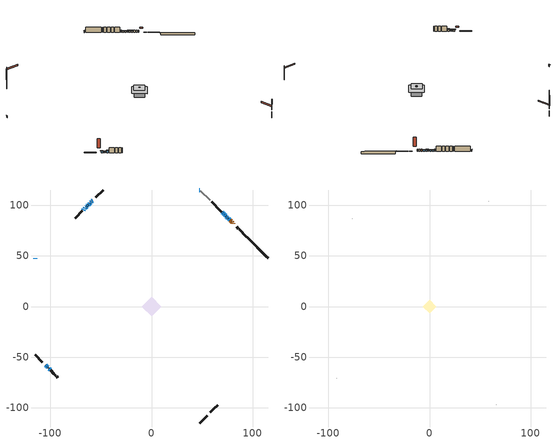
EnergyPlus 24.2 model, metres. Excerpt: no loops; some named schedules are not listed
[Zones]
conditioned space
 floor outside (Floor3 construction): -0.61,0 0,0.61 0.61,0 0,-0.61 z0.31
 floor outside (Floor4 construction): -0.71,0 0,0.71 0.71,0 0,-0.71 z0.31
 floor othersidecoefficients (Floor1 construction): -1.49,0 0,1.49 1.49,0 0,-1.49 z0.31
 floor othersidecoefficients (Floor2 construction): -1.03,0 0,1.03 1.03,0 0,-1.03 z0.31
 floor adiabatic (AdiabaticFloorConstruction): -9.4,0 0,9.4 9.4,0 0,-9.4 z2.75
 floor foundation (Slab1 construction): -6.38,0 0,6.38 6.38,0 0,-6.38 z-2.08
 wall outside (RimJoist1 construction): 47.75,-115.29 55.04,-107.99 / -115.29,-47.75 -107.99,-55.04 / -47.75,115.29 -55.04,107.99 / 93.94,69.1 86.65,76.39 z0.31:0.61
 wall outside (AdiabaticWallConstruction 1): 81.05,81.99 80.68,82.36 / 78.71,84.33 77.93,85.11 z0.31:2.34
 wall outside (AdiabaticWallConstruction): -104.88,-58.16 -103.89,-59.15 z0.31:1.45; -58.16,104.88 -59.04,104 / 71.79,91.25 70.93,92.11 z0.31:1.35; 77.27,85.77 76.28,86.75 z0.31:1.71; 75.63,87.41 75.18,87.86 / 74.52,88.52 74.07,88.97 z0.31:1.86; -103.23,-59.81 -102.84,-60.2 / -102.18,-60.86 -102.03,-61.01 z0.31:1.23; -101.38,-61.66 -100.39,-62.65 / -59.7,103.34 -60.62,102.42 / -66.85,96.19 -67.76,95.28 z0.31:2.01; -61.27,101.77 -62.23,100.81 / -62.88,100.16 -63.53,99.51 z0.31:0.74; -64.19,98.85 -64.67,98.37 z0.31:1.61; -65.33,97.71 -66.19,96.85 z0.31:1.3; 73.42,89.62 72.45,90.59 z0.31:1.33; 70.27,92.77 69.91,93.13 z0.31:1.94; -115.29,47.75 -115.29,47.17 / 47.75,115.29 47.17,115.29 z0.31:1.91
 wall outside (Wall1 construction): 58.16,-104.88 61.17,-101.87 / -99.73,-63.3 -96.73,-66.31 / -68.42,94.62 -71.42,91.62 / 69.25,93.78 66.25,96.79 z0.31:5.19
 wall outside (Wall2 construction): 61.82,-101.21 63.23,-99.81 / -96.07,-66.97 -94.67,-68.37 / -72.08,90.96 -73.49,89.55 / 65.59,97.44 64.19,98.85 z0.31:5.19
 wall outside (Wall4 construction): 63.89,-99.15 65.37,-97.67 / -94.01,-69.03 -92.53,-70.51 / -74.14,88.9 -75.63,87.41 / 60.86,102.18 59.38,103.66 z0.31:5.19
 wall foundation (FoundationWall1 construction): 94.6,68.44,-2.08 94.6,68.44,0.31 113.22,49.82,0.31 113.22,49.82,-0.02 115.29,47.75,-0.02 115.29,47.75,-2.08
 wall othersidecoefficients (RimJoist2 construction): 85.99,77.05 84.16,78.87 z0.31:0.61
 wall othersidecoefficients (AdiabaticWallConstruction 1): 80.02,83.02 79.37,83.67 z0.31:2.34
 wall othersidecoefficients (Wall3 construction): 63.53,99.51 61.52,101.52 z0.31:5.19
 wall adiabatic (Wall7 construction): 58.04,104.99 48.41,114.63 z0.31:5.19
 window (WindowConstruction): -104.88,-58.16 -103.89,-59.15 z0.31:1.45
 window (WindowConstruction 8): -58.16,104.88 -59.04,104 z0.31:1.35
 window (WindowConstruction 9): 77.27,85.77 76.28,86.75 z0.31:1.71
 window (WindowConstruction 10): 75.63,87.41 75.18,87.86 z0.31:1.86
 window (WindowConstruction 11): 74.52,88.52 74.07,88.96 z0.31:1.86
 window (WindowConstruction 15): -103.23,-59.81 -102.84,-60.2 z0.31:1.22
 window (WindowConstruction 16): -102.18,-60.86 -102.04,-61 z0.31:1.22
 window (WindowConstruction 12): -101.38,-61.66 -100.39,-62.65 z0.31:2.01
 window (WindowConstruction 13): -59.7,103.34 -60.62,102.42 z0.31:2.01
 window (WindowConstruction 17): -61.27,101.77 -62.23,100.81 z0.31:0.74
 window (WindowConstruction 18): -62.88,100.16 -63.53,99.51 z0.31:0.74
 window (WindowConstruction 1): -64.19,98.85 -64.67,98.37 z0.31:1.61
 window (WindowConstruction 2): -65.33,97.71 -66.19,96.85 z0.31:1.3
 window (WindowConstruction 3): 73.42,89.62 72.45,90.59 z0.31:1.32
 window (WindowConstruction 4): 71.79,91.25 70.93,92.11 z0.31:1.35
 window (WindowConstruction 14): 70.27,92.77 69.91,93.13 z0.31:1.93
 window (WindowConstruction 5): -115.29,47.75 -115.29,47.17 z0.31:1.91
 window (WindowConstruction 6): -66.85,96.19 -67.76,95.28 z0.31:2.01
 window (WindowConstruction 7): 47.75,115.29 47.17,115.29 z0.31:1.91
 door (Door): 81.05,81.99 80.68,82.36 z0.31:2.34
 door inside (Door 1): 80.02,83.02 79.37,83.67 z0.31:2.34
 door (Door 2): 78.71,84.33 77.93,85.11 z0.31:2.34
 ceiling adiabatic (AdiabaticFloorConstruction): 0,-9.4 9.4,0 0,9.4 -9.4,0 z2.75
attic - vented
 floor to conditioned space (Floor5 construction Reversed): -6.79,0 0,6.79 6.79,0 0,-6.79 z5.19
 floor to conditioned space (Floor6 construction Reversed): -0.61,0 0,0.61 0.61,0 0,-0.61 z5.19
 floor to conditioned space (Floor7 construction Reversed): -1.06,0 0,1.06 1.06,0 0,-1.06 z5.19
 floor to conditioned space (Floor8 construction Reversed): -0.71,0 0,0.71 0.71,0 0,-0.71 z5.19
 wall outside (Wall5 construction): 66.03,-97.01 66.05,-96.99 / -91.87,-71.17 -91.85,-71.19 / -76.28,86.76 -76.31,86.73 / 58.72,104.32 58.7,104.34 z0.31:5.19
 roof outside (Roof1 construction): 57.51,-105.53,5.19 50.84,-98.87,9.11 49.04,-100.67,9.11 55.7,-107.34,5.19; -105.53,-57.51,5.19 -98.87,-50.84,9.11 -100.67,-49.04,9.11 -107.34,-55.7,5.19; -57.51,105.53,5.19 -50.84,98.87,9.11 -49.04,100.67,9.11 -55.7,107.34,5.19; 81.7,81.34,5.19 75.04,74.67,9.11 76.84,72.87,9.11 83.51,79.53,5.19
shading: -103.46,-59.58 -105.31,-57.73 -105.63,-58.06 -103.78,-59.91 z2.06; -61.2,101.84 -56.01,107.03 -56.33,107.36 -61.53,102.16 z4.4; 76.07,86.97 77.48,85.56 77.81,85.88 76.4,87.29 z2; 74.97,88.07 75.84,87.2 76.6,87.96 75.72,88.83 z2.16; 73.86,89.18 74.73,88.31 75.49,89.06 74.62,89.93 z2.16; -102.51,-60.53 -103.56,-59.48 -104.2,-60.13 -103.16,-61.17 z1.68; -101.71,-61.33 -102.51,-60.53 -103.15,-61.18 -102.35,-61.97 z1.68; -99.96,-63.08 -101.81,-61.23 -102.13,-61.56 -100.29,-63.4 z2.62; -62.77,100.27 -57.54,105.5 -57.87,105.82 -63.1,100.59 z5.06; -66.11,96.93 -57.39,105.65 -57.72,105.97 -66.43,97.26 z6.23; -67.41,95.63 -59,104.04 -59.33,104.36 -67.74,95.95 z6.23; -64.88,98.16 -63.97,99.06 -64.3,99.39 -65.21,98.48 z1.9; -66.4,96.64 -65.12,97.92 -65.44,98.25 -66.73,96.96 z1.6; 72.24,90.8 73.63,89.41 73.95,89.74 72.56,91.13 z1.62; 70.72,92.32 72,91.04 72.33,91.36 71.04,92.65 z1.65; 69.59,93.45 70.6,92.44 70.92,92.77 69.91,93.78 z2.39; -115.29,46.87 -115.29,48.05 -115.75,48.05 -115.75,46.87 z2.21; -69.92,93.12 -64.69,98.35 -65.01,98.68 -70.25,93.44 z5.06; 46.87,115.29 48.05,115.29 48.05,115.75 46.87,115.75 z2.21
[Building]
Building 1: Terrain=Suburbs
[Site:Location]
Edmonton Intl AP_AB: Latitude {deg}=53.31; Longitude {deg}=-113.58; Time Zone {hr}=-7; Elevation {m}=723; Keep Site Location Information=Yes
[Site:GroundTemperature:Shallow]
-1.56185, -3.61833, -3.78302, -2.80711, 1.11059, 5.01004, 8.39065, 10.5322, 10.7141, 8.97234, 5.67794, 1.89811
[Site:WaterMainsTemperature]
Calculation Method=Schedule; Temperature Schedule=mains temperature schedule
[Material] Roughness=Rough; Thermal Absorptance=0.9
Name | Thickness {m} | Conductivity {W/m-K} | Density {kg/m3} | Specific Heat {J/kg-K} | Solar Absorptance | Visible Absorptance
asphalt or fiberglass shingles | 0.00635 | 0.162714 | 1121.4 | 1465.45 | 0.4 | 0.4
ceiling loosefill ins | 0.169333 | 0.0480833 | 16.02 | 1046.75 | 0.7 | 0.7
ceiling stud and cavity | 0.1397 | 0.134015 | 65.682 | 1177.47 | 0.7 | 0.7
ceiling stud and cavity 1 | 0.1397 | 0.0778579 | 65.682 | 1177.47 | 0.7 | 0.7
ceiling stud and cavity 2 | 0.1397 | 0.0761394 | 65.682 | 1177.47 | 0.7 | 0.7
ceiling stud and cavity 3 | 0.1397 | 0.0774022 | 65.682 | 1177.47 | 0.7 | 0.7
concrete 4.0 in. | 0.1016 | 1.803125 | 2242.8 | 837.4 | 0.7 | 0.7
concrete 8.0 in. | 0.2032 | 1.803125 | 2242.8 | 837.4 | 0.7 | 0.7
door material | 0.04445 | 0.053851 | 512.64 | 1214.23 | 0.7 | 0.7
door material 1 | 0.04445 | 0.060037 | 512.64 | 1214.23 | 0.7 | 0.7
exterior vertical ins | 0.0460229 | 0.029427 | 32.04 | 1214.23 | 0.7 | 0.7
floor covering | 0.0127 | 0.0433444 | 54.468 | 1339.84 | 0.6 | 0.6
floor rigid ins; rim joist rigid ins | 0.051816 | 0.029427 | 32.04 | 1214.23 | 0.7 | 0.7
floor rigid ins 1; wall rigid ins | 0.512978 | 0.029427 | 32.04 | 1214.23 | 0.7 | 0.7
floor stud and cavity | 0.1397 | 0.0870027 | 92.3553 | 1139.71 | 0.7 | 0.7
floor stud and cavity 1 | 0.1397 | 0.111445 | 92.3553 | 1139.71 | 0.7 | 0.7
floor stud and cavity 2 | 0.1397 | 0.097803 | 92.3553 | 1139.71 | 0.7 | 0.7
floor stud and cavity 3 | 0.1397 | 0.100402 | 92.3553 | 1139.71 | 0.7 | 0.7
floor stud and cavity 4 | 0.1397 | 1.75129 | 37.0049 | 1207.88 | 0.7 | 0.7
furniture material conditioned space 1 | 0.1524 | 0.115458 | 640.8 | 1214.23 | 0.6 | 0.6
gypsum board | 0.0127 | 0.160291 | 801 | 837.4 | 0.6 | 0.6
gypsum board 1 | 0.0127 | 0.160291 | 801 | 837.4 | 0.7 | 0.7
osb sheathing 0.5 in. | 0.0127 | 0.115458 | 512.64 | 1214.23 | 0.7 | 0.7
osb sheathing 0.5 in. 1 | 0.0127 | 0.115458 | 512.64 | 1214.23 | 0.4 | 0.4
osb sheathing 0.75 in. | 0.01905 | 0.115458 | 512.64 | 1214.23 | 0.7 | 0.7
osb sheathing 2.0 in. | 0.0508 | 0.115458 | 512.64 | 1214.23 | 0.7 | 0.7
rim joist stud and cavity | 0.0508 | 0.0315101 | 125.044 | 1163.47 | 0.6 | 0.6
rim joist stud and cavity 1 | 0.0508 | 0.242183 | 125.044 | 1163.47 | 0.6 | 0.6
wall stud and cavity | 0.1397 | 0.0923614 | 139.0536 | 1170.24 | 0.7 | 0.7
wall stud and cavity 1 | 0.1397 | 0.0961679 | 139.0536 | 1170.24 | 0.7 | 0.7
wall stud and cavity 2 | 0.1397 | 0.0939422 | 139.0536 | 1170.24 | 0.7 | 0.7
wall stud and cavity 3 | 0.1397 | 0.08757 | 139.0536 | 1170.24 | 0.7 | 0.7
wall stud and cavity 4 | 0.0889 | 6.1454 | 50.32683 | 1063.81 | 0.6 | 0.6
wall stud and cavity 5 | 0.1397 | 0.0833785 | 139.0536 | 1170.24 | 0.7 | 0.7
wall stud and cavity 6 | 0.0889 | 0.380278 | 52.3479 | 1209.89 | 0.7 | 0.7
wall stud and cavity 7 | 0.0889 | 0.391764 | 83.0341 | 1211.67 | 0.7 | 0.7
wood siding | 0.0254 | 0.102417 | 544.68 | 1172.36 | 0.4 | 0.4
wood siding 1 | 0.00254 | 0.102417 | 544.68 | 1172.36 | 0.4 | 0.4
wood siding 2; wood siding 3; wood siding 4 | 0.0254 | 0.102417 | 544.68 | 1172.36 | 0.7 | 0.7
[WindowMaterial:SimpleGlazingSystem]
Name | U-Factor {W/m2-K} | Solar Heat Gain Coefficient
WindowMaterial | 2.78052 | 0.67
WindowMaterial 1 | 2.77711 | 0.55
WindowMaterial 10 | 2.78619 | 0.68
WindowMaterial 11 | 2.762347 | 0.61
WindowMaterial 12 | 2.75553 | 0.6
WindowMaterial 13 | 2.691372 | 0.43
WindowMaterial 14 | 2.759508 | 0.44
WindowMaterial 15 | 2.75042 | 0.41
WindowMaterial 2 | 2.78279 | 0.58
WindowMaterial 3 | 2.78449 | 0.59
WindowMaterial 4 | 2.78392 | 0.59
WindowMaterial 5 | 2.76689 | 0.63
WindowMaterial 6 | 2.78563 | 0.68
WindowMaterial 7 | 2.77541 | 0.54
WindowMaterial 8 | 2.78903 | 0.62
WindowMaterial 9 | 2.76916 | 0.63
[Construction]
AdiabaticFloorConstruction: floor stud and cavity 4, floor rigid ins 1, osb sheathing 0.75 in., floor covering
AdiabaticWallConstruction: wood siding 3, wall rigid ins, wall stud and cavity 6, gypsum board
AdiabaticWallConstruction 1: wood siding 4, wall rigid ins, wall stud and cavity 6, gypsum board
Door; Door 2: door material
Door 1: door material 1
Floor1 construction: floor stud and cavity, floor rigid ins, osb sheathing 0.75 in., floor covering
Floor2 construction: floor stud and cavity 1, floor rigid ins, osb sheathing 0.75 in., floor covering
Floor3 construction: floor stud and cavity 2, floor rigid ins, osb sheathing 0.75 in., floor covering
Floor4 construction: floor stud and cavity 3, floor rigid ins, osb sheathing 0.75 in., floor covering
Floor5 construction Reversed: gypsum board, ceiling stud and cavity, ceiling loosefill ins
Floor6 construction Reversed: gypsum board, ceiling stud and cavity 1, ceiling loosefill ins
Floor7 construction Reversed: gypsum board, ceiling stud and cavity 2, ceiling loosefill ins
Floor8 construction Reversed: gypsum board, ceiling stud and cavity 3, ceiling loosefill ins
FoundationWall1 construction: concrete 8.0 in., gypsum board 1
furniture construction conditioned space 1: furniture material conditioned space 1
PartitionWallConstruction: gypsum board, wall stud and cavity 7, gypsum board
RimJoist1 construction: wood siding 2, osb sheathing 2.0 in., rim joist stud and cavity
RimJoist2 construction: rim joist rigid ins, osb sheathing 2.0 in., rim joist stud and cavity 1
Roof1 construction: asphalt or fiberglass shingles
Slab1 construction: concrete 4.0 in.
Wall1 construction: wood siding, osb sheathing 0.5 in., wall stud and cavity, gypsum board
Wall2 construction: wood siding, osb sheathing 0.5 in., wall stud and cavity 1, gypsum board
Wall3 construction: osb sheathing 0.5 in. 1, wall stud and cavity 2, gypsum board
Wall4 construction: wood siding, osb sheathing 0.5 in., wall stud and cavity 3, gypsum board
Wall5 construction: wood siding 1, wall stud and cavity 4
Wall7 construction: osb sheathing 0.5 in. 1, wall stud and cavity 5, gypsum board
WindowConstruction: WindowMaterial
WindowConstruction 1; WindowConstruction 11: WindowMaterial 1
WindowConstruction 10: WindowMaterial 9
WindowConstruction 12: WindowMaterial 10
WindowConstruction 13; WindowConstruction 6: WindowMaterial 6
WindowConstruction 14: WindowMaterial 11
WindowConstruction 15: WindowMaterial 12
WindowConstruction 16: WindowMaterial 13
WindowConstruction 17: WindowMaterial 14
WindowConstruction 18: WindowMaterial 15
WindowConstruction 2: WindowMaterial 2
WindowConstruction 3: WindowMaterial 3
WindowConstruction 4; WindowConstruction 8: WindowMaterial 4
WindowConstruction 5: WindowMaterial 5
WindowConstruction 7: WindowMaterial 7
WindowConstruction 9: WindowMaterial 8
[Zone] Multiplier=1; Part of Total Floor Area=Yes
Name | Volume {m3}
attic - vented | 60.5214
conditioned space | 689.4
[Space]
Name | Zone | Volume {m3}
attic - vented 1 | attic - vented | 60.5214
conditioned space 1 | conditioned space | 689.4
[ZoneInfiltration:EffectiveLeakageArea]
infil attic - vented 1: Zone or Space=attic - vented 1; Schedule=Always On Discrete; Effective Air Leakage Area {cm2}=3347.48; Stack Coefficient=0.000612216; Wind Coefficient=1.67175e-05
[ZoneMixing]
whole house fan mix: Zone or Space=attic - vented; Schedule=Always On Continuous; Design Flow Rate Calculation Method=Flow/Zone; Design Flow Rate {m3/s}=0; Source Zone or Space=conditioned space
[SurfaceProperty:OtherSideCoefficients]
other non-freezing space: Combined Convective/Radiative Film Coefficient {W/m2-K}=8.35; Constant Temperature Coefficient=1; External Dry-Bulb Temperature Coefficient=0; Ground Temperature Coefficient=0; Wind Speed Coefficient=0; Zone Air Temperature Coefficient=0; Constant Temperature Schedule=other non-freezing space; Previous Other Side Temperature Coefficient=0
[SurfaceProperty:ExposedFoundationPerimeter]
Slab1: Exposed Perimeter Calculation Method=TotalExposedPerimeter; Total Exposed Perimeter {m}=29.261
[InternalMass] Zone or ZoneList=conditioned space; Space or SpaceList=conditioned space 1
Name | Construction | Surface Area {m2}
furniture mass conditioned space 1 | furniture construction conditioned space 1 | 106.696
partition wall mass | PartitionWallConstruction | 266.741
[Lights]
interior lighting: Zone or ZoneList or Space or SpaceList=conditioned space 1; Schedule=interior lighting schedule; Design Level Calculation Method=LightingLevel; Lighting Level {W}=343.2; Return Air Fraction=0; Fraction Radiant=0.6; Fraction Visible=0.2; Fraction Replaceable=1
[People]
occupants: Zone or ZoneList or Space or SpaceList=conditioned space 1; Number of People Schedule=occupants schedule; Number of People Calculation Method=People; Number of People=3; Fraction Radiant=0.314171; Sensible Heat Fraction=0.56303; Activity Level Schedule=occupants activity schedule; Carbon Dioxide Generation Rate {m3/s-W}=0; Enable ASHRAE 55 Comfort Warnings=No; Mean Radiant Temperature Calculation Type=EnclosureAveraged
[ElectricEquipment] Zone or ZoneList or Space or SpaceList=conditioned space 1; Design Level Calculation Method=EquipmentLevel
Name | Schedule | Design Level {W} | Fraction Latent | Fraction Radiant | Fraction Lost
clothes dryer | clothes dryer schedule | 140.772 | 0.015 | 0.081 | 0.85
clothes washer | clothes washer schedule | 32.1985 | 0.03 | 0.162 | 0.7
cooking range | cooking range schedule | 208.969 | 0.08 | 0.432 | 0.2
dishwasher | dishwasher schedule | 66.8632 | 0.3 | 0.18 | 0.4
fridge | fridge schedule | 72.9452 | 0 | 0.6 | 0
mech vent bath fan 0 | mech vent bath fan 0 schedule | 25.1 | 0 | 0 | 1
mech vent bath fan 1 | mech vent bath fan 1 schedule | 25.1 | 0 | 0 | 1
mech vent house fan | mech vent house fan schedule | 16.2 | 0 | 0 | 1
mech vent house fan cfis | mech vent house fan cfis schedule | 0 | 0 | 0 | 0
mech vent range fan 0 | mech vent range fan 0 schedule | 57 | 0 | 0 | 1
misc plug loads | misc plug loads schedule | 494.7 | 0.045 | 0.513 | 0.1
whole house fan | Always On Discrete | 0 | 0 | 0 | 1
[OtherEquipment] Zone or ZoneList or Space or SpaceList=conditioned space 1; Design Level Calculation Method=EquipmentLevel
Name | Fuel Type | Schedule | Design Level {W} | Fraction Latent | Fraction Radiant | Fraction Lost
clothes dryer 1 | Electricity | clothes dryer schedule | 0 | 0.015 | 0.081 | 0.85
cooking range 1 | Electricity | cooking range schedule | 0 | 0.08 | 0.432 | 0.2
general water use latent | None | general water use schedule | 59.3978 | 1 | 0 | 0
general water use sensible | None | general water use schedule | -58.539 | 0 | 0.6 | 0
mech vent house fan latent load | None | Always On Discrete | 0 | 1 | 0 | 0
mech vent house fan sensible load | None | Always On Discrete | 0 | 0 | 0 | 0
water heater energy adjustment1 | NaturalGas | Always On Discrete | 0.01 | 0 | 0 | 1
[ZoneInfiltration:DesignFlowRate] Zone or ZoneList or Space or SpaceList=conditioned space 1; Schedule=Always On Discrete; Design Flow Rate Calculation Method=Flow/Zone; Design Flow Rate {m3/s}=0
infil flow; natural vent flow; whole house fan flow
[Foundation:Kiva]
Foundation Kiva 1: Initial Indoor Air Temperature {C}=18; Wall Height Above Grade {m}=0.310012; Wall Depth Below Slab {m}=0.2032; Custom Block Material Name 1=exterior vertical ins; Custom Block Depth 1 {m}=2.39; Custom Block X Position 1 {m}=0.2159; Custom Block Z Position 1 {m}=0
[Foundation:Kiva:Settings]
Soil Conductivity {W/m-K}=0.849921; Soil Density {kg/m3}=1842.3; Soil Specific Heat {J/kg-K}=418.7; Ground Solar Absorptivity=0.9; Ground Thermal Absorptivity=0.9; Ground Surface Roughness {m}=0.03; Far-Field Width {m}=40; Deep-Ground Boundary Condition=ZeroFlux; Deep-Ground Depth {m}=40; Minimum Cell Dimension {m}=0.2; Maximum Cell Growth Coefficient=3; Simulation Timestep=Timestep
[Exterior:Lights]
exterior lighting: Schedule=exterior lighting schedule; Design Level {W}=75.6
[Schedule:Constant]
Name | Hourly Value
Always On Continuous; mech vent house fan schedule; mech vent house fan cfis schedule; Always On Discrete | 1
other non-freezing space; fridge schedule | 0
occupants activity schedule | 117.228
[Schedule:Week:Daily]
interior lighting schedule Week Rule - Jan1-Jan27: interior lighting schedule day, interior lighting schedule day, interior lighting schedule day, interior lighting schedule day, interior lighting schedule day, interior lighting schedule day, interior lighting schedule day, interior lighting schedule default day, interior lighting schedule default day, interior lighting schedule default day, interior lighting schedule default day, interior lighting schedule default day
interior lighting schedule Week Rule - Jan28-Feb3: interior lighting schedule day, interior lighting schedule day, interior lighting schedule day, interior lighting schedule day, interior lighting schedule day 1, interior lighting schedule day 1, interior lighting schedule day 1, interior lighting schedule default day, interior lighting schedule default day, interior lighting schedule default day, interior lighting schedule default day, interior lighting schedule default day
interior lighting schedule Week Rule - Feb4-Feb24: interior lighting schedule day 1, interior lighting schedule day 1, interior lighting schedule day 1, interior lighting schedule day 1, interior lighting schedule day 1, interior lighting schedule day 1, interior lighting schedule day 1, interior lighting schedule default day, interior lighting schedule default day, interior lighting schedule default day, interior lighting schedule default day, interior lighting schedule default day
interior lighting schedule Week Rule - Feb25-Mar3: interior lighting schedule day 1, interior lighting schedule day 1, interior lighting schedule day 1, interior lighting schedule day 1, interior lighting schedule day 2, interior lighting schedule day 2, interior lighting schedule day 2, interior lighting schedule default day, interior lighting schedule default day, interior lighting schedule default day, interior lighting schedule default day, interior lighting schedule default day
interior lighting schedule Week Rule - Mar4-Mar31: interior lighting schedule day 2, interior lighting schedule day 2, interior lighting schedule day 2, interior lighting schedule day 2, interior lighting schedule day 2, interior lighting schedule day 2, interior lighting schedule day 2, interior lighting schedule default day, interior lighting schedule default day, interior lighting schedule default day, interior lighting schedule default day, interior lighting schedule default day
interior lighting schedule Week Rule - Apr1-Apr28: interior lighting schedule day 3, interior lighting schedule day 3, interior lighting schedule day 3, interior lighting schedule day 3, interior lighting schedule day 3, interior lighting schedule day 3, interior lighting schedule day 3, interior lighting schedule default day, interior lighting schedule default day, interior lighting schedule default day, interior lighting schedule default day, interior lighting schedule default day
interior lighting schedule Week Rule - Apr29-May5: interior lighting schedule day 3, interior lighting schedule day 3, interior lighting schedule day 4, interior lighting schedule day 4, interior lighting schedule day 4, interior lighting schedule day 4, interior lighting schedule day 4, interior lighting schedule default day, interior lighting schedule default day, interior lighting schedule default day, interior lighting schedule default day, interior lighting schedule default day
interior lighting schedule Week Rule - May6-May26: interior lighting schedule day 4, interior lighting schedule day 4, interior lighting schedule day 4, interior lighting schedule day 4, interior lighting schedule day 4, interior lighting schedule day 4, interior lighting schedule day 4, interior lighting schedule default day, interior lighting schedule default day, interior lighting schedule default day, interior lighting schedule default day, interior lighting schedule default day
interior lighting schedule Week Rule - May27-Jun2: interior lighting schedule day 4, interior lighting schedule day 4, interior lighting schedule day 4, interior lighting schedule day 4, interior lighting schedule day 4, interior lighting schedule day 5, interior lighting schedule day 5, interior lighting schedule default day, interior lighting schedule default day, interior lighting schedule default day, interior lighting schedule default day, interior lighting schedule default day
interior lighting schedule Week Rule - Jun3-Jun30: interior lighting schedule day 5, interior lighting schedule day 5, interior lighting schedule day 5, interior lighting schedule day 5, interior lighting schedule day 5, interior lighting schedule day 5, interior lighting schedule day 5, interior lighting schedule default day, interior lighting schedule default day, interior lighting schedule default day, interior lighting schedule default day, interior lighting schedule default day
interior lighting schedule Week Rule - Jul1-Jul28: interior lighting schedule day 6, interior lighting schedule day 6, interior lighting schedule day 6, interior lighting schedule day 6, interior lighting schedule day 6, interior lighting schedule day 6, interior lighting schedule day 6, interior lighting schedule default day, interior lighting schedule default day, interior lighting schedule default day, interior lighting schedule default day, interior lighting schedule default day
interior lighting schedule Week Rule - Jul29-Aug4: interior lighting schedule day 6, interior lighting schedule day 6, interior lighting schedule day 6, interior lighting schedule day 7, interior lighting schedule day 7, interior lighting schedule day 7, interior lighting schedule day 7, interior lighting schedule default day, interior lighting schedule default day, interior lighting schedule default day, interior lighting schedule default day, interior lighting schedule default day
interior lighting schedule Week Rule - Aug5-Aug25: interior lighting schedule day 7, interior lighting schedule day 7, interior lighting schedule day 7, interior lighting schedule day 7, interior lighting schedule day 7, interior lighting schedule day 7, interior lighting schedule day 7, interior lighting schedule default day, interior lighting schedule default day, interior lighting schedule default day, interior lighting schedule default day, interior lighting schedule default day
interior lighting schedule Week Rule - Aug26-Sep1: interior lighting schedule day 7, interior lighting schedule day 7, interior lighting schedule day 7, interior lighting schedule day 7, interior lighting schedule day 7, interior lighting schedule day 7, interior lighting schedule day 8, interior lighting schedule default day, interior lighting schedule default day, interior lighting schedule default day, interior lighting schedule default day, interior lighting schedule default day
interior lighting schedule Week Rule - Sep2-Sep29: interior lighting schedule day 8, interior lighting schedule day 8, interior lighting schedule day 8, interior lighting schedule day 8, interior lighting schedule day 8, interior lighting schedule day 8, interior lighting schedule day 8, interior lighting schedule default day, interior lighting schedule default day, interior lighting schedule default day, interior lighting schedule default day, interior lighting schedule default day
interior lighting schedule Week Rule - Sep30-Oct6: interior lighting schedule day 8, interior lighting schedule day 9, interior lighting schedule day 9, interior lighting schedule day 9, interior lighting schedule day 9, interior lighting schedule day 9, interior lighting schedule day 9, interior lighting schedule default day, interior lighting schedule default day, interior lighting schedule default day, interior lighting schedule default day, interior lighting schedule default day
interior lighting schedule Week Rule - Oct7-Oct27: interior lighting schedule day 9, interior lighting schedule day 9, interior lighting schedule day 9, interior lighting schedule day 9, interior lighting schedule day 9, interior lighting schedule day 9, interior lighting schedule day 9, interior lighting schedule default day, interior lighting schedule default day, interior lighting schedule default day, interior lighting schedule default day, interior lighting schedule default day
interior lighting schedule Week Rule - Oct28-Nov3: interior lighting schedule day 9, interior lighting schedule day 9, interior lighting schedule day 9, interior lighting schedule day 9, interior lighting schedule day 10, interior lighting schedule day 10, interior lighting schedule day 10, interior lighting schedule default day, interior lighting schedule default day, interior lighting schedule default day, interior lighting schedule default day, interior lighting schedule default day
interior lighting schedule Week Rule - Nov4-Nov24: interior lighting schedule day 10, interior lighting schedule day 10, interior lighting schedule day 10, interior lighting schedule day 10, interior lighting schedule day 10, interior lighting schedule day 10, interior lighting schedule day 10, interior lighting schedule default day, interior lighting schedule default day, interior lighting schedule default day, interior lighting schedule default day, interior lighting schedule default day
interior lighting schedule Week Rule - Nov25-Dec1: interior lighting schedule day 10, interior lighting schedule day 10, interior lighting schedule day 10, interior lighting schedule day 10, interior lighting schedule day 10, interior lighting schedule day 10, interior lighting schedule day 11, interior lighting schedule default day, interior lighting schedule default day, interior lighting schedule default day, interior lighting schedule default day, interior lighting schedule default day
interior lighting schedule Week Rule - Dec2-Dec31: interior lighting schedule day 11, interior lighting schedule day 11, interior lighting schedule day 11, interior lighting schedule day 11, interior lighting schedule day 11, interior lighting schedule day 11, interior lighting schedule day 11, interior lighting schedule default day, interior lighting schedule default day, interior lighting schedule default day, interior lighting schedule default day, interior lighting schedule default day
occupants schedule Week Rule - Jan1-Dec31: occupants schedule day, occupants schedule day, occupants schedule day, occupants schedule day, occupants schedule day, occupants schedule day, occupants schedule day, occupants schedule default day, occupants schedule default day, occupants schedule default day, occupants schedule default day, occupants schedule default day
clothes dryer schedule Week Rule - Jan1-Dec31: clothes dryer schedule day, clothes dryer schedule day, clothes dryer schedule day, clothes dryer schedule day, clothes dryer schedule day, clothes dryer schedule day, clothes dryer schedule day, clothes dryer schedule default day, clothes dryer schedule default day, clothes dryer schedule default day, clothes dryer schedule default day, clothes dryer schedule default day
clothes washer schedule Week Rule - Jan1-Dec31: clothes washer schedule day, clothes washer schedule day, clothes washer schedule day, clothes washer schedule day, clothes washer schedule day, clothes washer schedule day, clothes washer schedule day, clothes washer schedule default day, clothes washer schedule default day, clothes washer schedule default day, clothes washer schedule default day, clothes washer schedule default day
cooking range schedule Week Rule - Jan1-Dec31: cooking range schedule day, cooking range schedule day, cooking range schedule day, cooking range schedule day, cooking range schedule day, cooking range schedule day, cooking range schedule day, cooking range schedule default day, cooking range schedule default day, cooking range schedule default day, cooking range schedule default day, cooking range schedule default day
dishwasher schedule Week Rule - Jan1-Dec31: dishwasher schedule day, dishwasher schedule day, dishwasher schedule day, dishwasher schedule day, dishwasher schedule day, dishwasher schedule day, dishwasher schedule day, dishwasher schedule default day, dishwasher schedule default day, dishwasher schedule default day, dishwasher schedule default day, dishwasher schedule default day
mech vent bath fan 0 schedule Week Rule - Jan1-Dec31: mech vent bath fan 0 schedule day, mech vent bath fan 0 schedule day, mech vent bath fan 0 schedule day, mech vent bath fan 0 schedule day, mech vent bath fan 0 schedule day, mech vent bath fan 0 schedule day, mech vent bath fan 0 schedule day, mech vent bath fan 0 schedule default day, mech vent bath fan 0 schedule default day, mech vent bath fan 0 schedule default day, mech vent bath fan 0 schedule default day, mech vent bath fan 0 schedule default day
mech vent bath fan 1 schedule Week Rule - Jan1-Dec31: mech vent bath fan 1 schedule day, mech vent bath fan 1 schedule day, mech vent bath fan 1 schedule day, mech vent bath fan 1 schedule day, mech vent bath fan 1 schedule day, mech vent bath fan 1 schedule day, mech vent bath fan 1 schedule day, mech vent bath fan 1 schedule default day, mech vent bath fan 1 schedule default day, mech vent bath fan 1 schedule default day, mech vent bath fan 1 schedule default day, mech vent bath fan 1 schedule default day
mech vent range fan 0 schedule Week Rule - Jan1-Dec31: mech vent range fan 0 schedule day, mech vent range fan 0 schedule day, mech vent range fan 0 schedule day, mech vent range fan 0 schedule day, mech vent range fan 0 schedule day, mech vent range fan 0 schedule day, mech vent range fan 0 schedule day, mech vent range fan 0 schedule default day, mech vent range fan 0 schedule default day, mech vent range fan 0 schedule default day, mech vent range fan 0 schedule default day, mech vent range fan 0 schedule default day
misc plug loads schedule Week Rule - Jan1-Dec31: misc plug loads schedule day, misc plug loads schedule day, misc plug loads schedule day, misc plug loads schedule day, misc plug loads schedule day, misc plug loads schedule day, misc plug loads schedule day, misc plug loads schedule default day, misc plug loads schedule default day, misc plug loads schedule default day, misc plug loads schedule default day, misc plug loads schedule default day
general water use schedule Week Rule - Jan1-Dec31: general water use schedule day, general water use schedule day, general water use schedule day, general water use schedule day, general water use schedule day, general water use schedule day, general water use schedule day, general water use schedule default day, general water use schedule default day, general water use schedule default day, general water use schedule default day, general water use schedule default day
exterior lighting schedule Week Rule - Jan1-Jan27: exterior lighting schedule day, exterior lighting schedule day, exterior lighting schedule day, exterior lighting schedule day, exterior lighting schedule day, exterior lighting schedule day, exterior lighting schedule day, exterior lighting schedule default day, exterior lighting schedule default day, exterior lighting schedule default day, exterior lighting schedule default day, exterior lighting schedule default day
[Schedule:Year]
interior lighting schedule: interior lighting schedule Week Rule - Jan1-Jan27, 1, 1, 1, 27, interior lighting schedule Week Rule - Jan28-Feb3, 1, 28, 2, 3, interior lighting schedule Week Rule - Feb4-Feb24, 2, 4, 2, 24, interior lighting schedule Week Rule - Feb25-Mar3, 2, 25, 3, 3, interior lighting schedule Week Rule - Mar4-Mar31, 3, 4, 3, 31, interior lighting schedule Week Rule - Apr1-Apr28, 4, 1, 4, 28, interior lighting schedule Week Rule - Apr29-May5, 4, 29, 5, 5, interior lighting schedule Week Rule - May6-May26, 5, 6, 5, 26, interior lighting schedule Week Rule - May27-Jun2, 5, 27, 6, 2, interior lighting schedule Week Rule - Jun3-Jun30, 6, 3, 6, 30, interior lighting schedule Week Rule - Jul1-Jul28, 7, 1, 7, 28, interior lighting schedule Week Rule - Jul29-Aug4, 7, 29, 8, 4, interior lighting schedule Week Rule - Aug5-Aug25, 8, 5, 8, 25, interior lighting schedule Week Rule - Aug26-Sep1, 8, 26, 9, 1, interior lighting schedule Week Rule - Sep2-Sep29, 9, 2, 9, 29, interior lighting schedule Week Rule - Sep30-Oct6, 9, 30, 10, 6, interior lighting schedule Week Rule - Oct7-Oct27, 10, 7, 10, 27, interior lighting schedule Week Rule - Oct28-Nov3, 10, 28, 11, 3, interior lighting schedule Week Rule - Nov4-Nov24, 11, 4, 11, 24, interior lighting schedule Week Rule - Nov25-Dec1, 11, 25, 12, 1, interior lighting schedule Week Rule - Dec2-Dec31, 12, 2, 12, 31
occupants schedule: occupants schedule Week Rule - Jan1-Dec31, 1, 1, 12, 31
clothes dryer schedule: clothes dryer schedule Week Rule - Jan1-Dec31, 1, 1, 12, 31
clothes washer schedule: clothes washer schedule Week Rule - Jan1-Dec31, 1, 1, 12, 31
cooking range schedule: cooking range schedule Week Rule - Jan1-Dec31, 1, 1, 12, 31
dishwasher schedule: dishwasher schedule Week Rule - Jan1-Dec31, 1, 1, 12, 31
mech vent bath fan 0 schedule: mech vent bath fan 0 schedule Week Rule - Jan1-Dec31, 1, 1, 12, 31
mech vent bath fan 1 schedule: mech vent bath fan 1 schedule Week Rule - Jan1-Dec31, 1, 1, 12, 31
mech vent range fan 0 schedule: mech vent range fan 0 schedule Week Rule - Jan1-Dec31, 1, 1, 12, 31
misc plug loads schedule: misc plug loads schedule Week Rule - Jan1-Dec31, 1, 1, 12, 31
general water use schedule: general water use schedule Week Rule - Jan1-Dec31, 1, 1, 12, 31
exterior lighting schedule: exterior lighting schedule Week Rule - Jan1-Jan27, 1, 1, 1, 27, exterior lighting schedule Week Rule - Jan28-Feb3, 1, 28, 2, 3, exterior lighting schedule Week Rule - Feb4-Feb24, 2, 4, 2, 24, exterior lighting schedule Week Rule - Feb25-Mar3, 2, 25, 3, 3, exterior lighting schedule Week Rule - Mar4-Mar31, 3, 4, 3, 31, exterior lighting schedule Week Rule - Apr1-Apr28, 4, 1, 4, 28, exterior lighting schedule Week Rule - Apr29-May5, 4, 29, 5, 5, exterior lighting schedule Week Rule - May6-May26, 5, 6, 5, 26, exterior lighting schedule Week Rule - May27-Jun2, 5, 27, 6, 2, exterior lighting schedule Week Rule - Jun3-Jun30, 6, 3, 6, 30, exterior lighting schedule Week Rule - Jul1-Jul28, 7, 1, 7, 28, exterior lighting schedule Week Rule - Jul29-Aug4, 7, 29, 8, 4, exterior lighting schedule Week Rule - Aug5-Aug25, 8, 5, 8, 25, exterior lighting schedule Week Rule - Aug26-Sep1, 8, 26, 9, 1, exterior lighting schedule Week Rule - Sep2-Sep29, 9, 2, 9, 29, exterior lighting schedule Week Rule - Sep30-Oct6, 9, 30, 10, 6, exterior lighting schedule Week Rule - Oct7-Oct27, 10, 7, 10, 27, exterior lighting schedule Week Rule - Oct28-Nov3, 10, 28, 11, 3, exterior lighting schedule Week Rule - Nov4-Nov24, 11, 4, 11, 24, exterior lighting schedule Week Rule - Nov25-Dec1, 11, 25, 12, 1, exterior lighting schedule Week Rule - Dec2-Dec31, 12, 2, 12, 31
[Schedule:Compact]
mains temperature schedule: Through: 01/01, For: AllDays, Until: 24:00, 3.97167, Through: 01/02, For: AllDays, Until: 24:00, 3.90778, Through: 01/03, For: AllDays, Until: 24:00, 3.84556, Through: 01/04, For: AllDays, Until: 24:00, 3.78389, Through: 01/05, For: AllDays, Until: 24:00, 3.72278, Through: 01/06, For: AllDays, Until: 24:00, 3.66278, Through: 01/07, For: AllDays, Until: 24:00, 3.60389, Through: 01/08, For: AllDays, Until: 24:00, 3.54556, Through: 01/09, For: AllDays, Until: 24:00, 3.48833, Through: 01/10, For: AllDays, Until: 24:00, 3.43167, Through: 01/11, For: AllDays, Until: 24:00, 3.37611, Through: 01/12, For: AllDays, Until: 24:00, 3.32167, Through: 01/13, For: AllDays, Until: 24:00, 3.26833, Through: 01/14, For: AllDays, Until: 24:00, 3.21556, Through: 01/15, For: AllDays, Until: 24:00, 3.16444, Through: 01/16, For: AllDays, Until: 24:00, 3.11389, Through: 01/17, For: AllDays, Until: 24:00, 3.06444, Through: 01/18, For: AllDays, Until: 24:00, 3.01611, Through: 01/19, For: AllDays, Until: 24:00, 2.96889, Through: 01/20, For: AllDays, Until: 24:00, 2.92278, Through: 01/21, For: AllDays, Until: 24:00, 2.87722, Through: 01/22, For: AllDays, Until: 24:00, 2.83333, Through: 01/23, For: AllDays, Until: 24:00, 2.79056, Through: 01/24, For: AllDays, Until: 24:00, 2.74889, Through: 01/25, For: AllDays, Until: 24:00, 2.70833, Through: 01/26, For: AllDays, Until: 24:00, 2.66889, Through: 01/27, For: AllDays, Until: 24:00, 2.63056, Through: 01/28, For: AllDays, Until: 24:00, 2.59333, Through: 01/29, For: AllDays, Until: 24:00, 2.55778, Through: 01/30, For: AllDays, Until: 24:00, 2.52278, Through: 01/31, For: AllDays, Until: 24:00, 2.48944, Through: 02/01, For: AllDays, Until: 24:00, 2.45722, Through: 02/02, For: AllDays, Until: 24:00, 2.42611, Through: 02/03, For: AllDays, Until: 24:00, 2.39667, Through: 02/04, For: AllDays, Until: 24:00, 2.36833, Through: 02/05, For: AllDays, Until: 24:00, 2.34111, Through: 02/06, For: AllDays, Until: 24:00, 2.315, Through: 02/07, For: AllDays, Until: 24:00, 2.29056, Through: 02/08, For: AllDays, Until: 24:00, 2.26722, Through: 02/09, For: AllDays, Until: 24:00, 2.245, Through: 02/10, For: AllDays, Until: 24:00, 2.22444, Through: 02/11, For: AllDays, Until: 24:00, 2.20444, Through: 02/12, For: AllDays, Until: 24:00, 2.18667, Through: 02/13, For: AllDays, Until: 24:00, 2.17, Through: 02/14, For: AllDays, Until: 24:00, 2.15444, Through: 02/15, For: AllDays, Until: 24:00, 2.14, Through: 02/16, For: AllDays, Until: 24:00, 2.12722, Through: 02/17, For: AllDays, Until: 24:00, 2.11556, Through: 02/18, For: AllDays, Until: 24:00, 2.10556, Through: 02/19, For: AllDays, Until: 24:00, 2.09667, Through: 02/20, For: AllDays, Until: 24:00, 2.08889, Through: 02/21, For: AllDays, Until: 24:00, 2.08278, Through: 02/22, For: AllDays, Until: 24:00, 2.07833, Through: 02/23, For: AllDays, Until: 24:00, 2.07444, Through: 02/24, For: AllDays, Until: 24:00, 2.07278, Through: 02/25, For: AllDays, Until: 24:00, 2.07167, Through: 02/26, For: AllDays, Until: 24:00, 2.07222, Through: 02/27, For: AllDays, Until: 24:00, 2.07444, Through: 02/28, For: AllDays, Until: 24:00, 2.07778, Through: 03/01, For: AllDays, Until: 24:00, 2.08222, Through: 03/02, For: AllDays, Until: 24:00, 2.08833, Through: 03/03, For: AllDays, Until: 24:00, 2.09556, Through: 03/04, For: AllDays, Until: 24:00, 2.10444, Through: 03/05, For: AllDays, Until: 24:00, 2.11444, Through: 03/06, For: AllDays, Until: 24:00, 2.12556, Through: 03/07, For: AllDays, Until: 24:00, 2.13833, Through: 03/08, For: AllDays, Until: 24:00, 2.15278, Through: 03/09, For: AllDays, Until: 24:00, 2.16778, Through: 03/10, For: AllDays, Until: 24:00, 2.18444, Through: 03/11, For: AllDays, Until: 24:00, 2.20278, Through: 03/12, For: AllDays, Until: 24:00, 2.22167, Through: 03/13, For: AllDays, Until: 24:00, 2.24278, Through: 03/14, For: AllDays, Until: 24:00, 2.26444, Through: 03/15, For: AllDays, Until: 24:00, 2.28778, Through: 03/16, For: AllDays, Until: 24:00, 2.31222, Through: 03/17, For: AllDays, Until: 24:00, 2.33778, Through: 03/18, For: AllDays, Until: 24:00, 2.365, Through: 03/19, For: AllDays, Until: 24:00, 2.39333, Through: 03/20, For: AllDays, Until: 24:00, 2.42278, Through: 03/21, For: AllDays, Until: 24:00, 2.45389, Through: 03/22, For: AllDays, Until: 24:00, 2.48611, Through: 03/23, For: AllDays, Until: 24:00, 2.51889, Through: 03/24, For: AllDays, Until: 24:00, 2.55389, Through: 03/25, For: AllDays, Until: 24:00, 2.58944, Through: 03/26, For: AllDays, Until: 24:00, 2.62611, Through: 03/27, For: AllDays, Until: 24:00, 2.66444, Through: 03/28, For: AllDays, Until: 24:00, 2.70389, Through: 03/29, For: AllDays, Until: 24:00, 2.74389, Through: 03/30, For: AllDays, Until: 24:00, 2.78556, Through: 03/31, For: AllDays, Until: 24:00, 2.82833, Through: 04/01, For: AllDays, Until: 24:00, 2.87222, Through: 04/02, For: AllDays, Until: 24:00, 2.91722, Through: 04/03, For: AllDays, Until: 24:00, 2.96333, Through: 04/04, For: AllDays, Until: 24:00, 3.01056, Through: 04/05, For: AllDays, Until: 24:00, 3.05889, Through: 04/06, For: AllDays, Until: 24:00, 3.10833, Through: 04/07, For: AllDays, Until: 24:00, 3.15833, Through: 04/08, For: AllDays, Until: 24:00, 3.21, Through: 04/09, For: AllDays, Until: 24:00, 3.26222, Through: 04/10, For: AllDays, Until: 24:00, 3.31556, Through: 04/11, For: AllDays, Until: 24:00, 3.37, Through: 04/12, For: AllDays, Until: 24:00, 3.42556, Through: 04/13, For: AllDays, Until: 24:00, 3.48167, Through: 04/14, For: AllDays, Until: 24:00, 3.53889, Through: 04/15, For: AllDays, Until: 24:00, 3.59722, Through: 04/16, For: AllDays, Until: 24:00, 3.65611, Through: 04/17, For: AllDays, Until: 24:00, 3.71611, Through: 04/18, For: AllDays, Until: 24:00, 3.77667, Through: 04/19, For: AllDays, Until: 24:00, 3.83833, Through: 04/20, For: AllDays, Until: 24:00, 3.90111, Through: 04/21, For: AllDays, Until: 24:00, 3.96444, Through: 04/22, For: AllDays, Until: 24:00, 4.02833, Through: 04/23, For: AllDays, Until: 24:00, 4.09333, Through: 04/24, For: AllDays, Until: 24:00, 4.15889, Through: 04/25, For: AllDays, Until: 24:00, 4.225, Through: 04/26, For: AllDays, Until: 24:00, 4.29222, Through: 04/27, For: AllDays, Until: 24:00, 4.36, Through: 04/28, For: AllDays, Until: 24:00, 4.42833, Through: 04/29, For: AllDays, Until: 24:00, 4.49722, Through: 04/30, For: AllDays, Until: 24:00, 4.56667, Through: 05/01, For: AllDays, Until: 24:00, 4.63722, Through: 05/02, For: AllDays, Until: 24:00, 4.70833, Through: 05/03, For: AllDays, Until: 24:00, 4.77944, Through: 05/04, For: AllDays, Until: 24:00, 4.85167, Through: 05/05, For: AllDays, Until: 24:00, 4.92389, Through: 05/06, For: AllDays, Until: 24:00, 4.99722, Through: 05/07, For: AllDays, Until: 24:00, 5.07056, Through: 05/08, For: AllDays, Until: 24:00, 5.145, Through: 05/09, For: AllDays, Until: 24:00, 5.21944, Through: 05/10, For: AllDays, Until: 24:00, 5.29389, Through: 05/11, For: AllDays, Until: 24:00, 5.36944, Through: 05/12, For: AllDays, Until: 24:00, 5.445, Through: 05/13, For: AllDays, Until: 24:00, 5.52111, Through: 05/14, For: AllDays, Until: 24:00, 5.59722, Through: 05/15, For: AllDays, Until: 24:00, 5.67389, Through: 05/16, For: AllDays, Until: 24:00, 5.75056, Through: 05/17, For: AllDays, Until: 24:00, 5.82778, Through: 05/18, For: AllDays, Until: 24:00, 5.90556, Through: 05/19, For: AllDays, Until: 24:00, 5.98278, Through: 05/20, For: AllDays, Until: 24:00, 6.06056, Through: 05/21, For: AllDays, Until: 24:00, 6.13889, Through: 05/22, For: AllDays, Until: 24:00, 6.21667, Through: 05/23, For: AllDays, Until: 24:00, 6.295, Through: 05/24, For: AllDays, Until: 24:00, 6.37333, Through: 05/25, For: AllDays, Until: 24:00, 6.45222, Through: 05/26, For: AllDays, Until: 24:00, 6.53056, Through: 05/27, For: AllDays, Until: 24:00, 6.60889, Through: 05/28, For: AllDays, Until: 24:00, 6.68778, Through: 05/29, For: AllDays, Until: 24:00, 6.76611, Through: 05/30, For: AllDays, Until: 24:00, 6.84444, Through: 05/31, For: AllDays, Until: 24:00, 6.92278, Through: 06/01, For: AllDays, Until: 24:00, 7.00111, Through: 06/02, For: AllDays, Until: 24:00, 7.07944, Through: 06/03, For: AllDays, Until: 24:00, 7.15778, Through: 06/04, For: AllDays, Until: 24:00, 7.23556, Through: 06/05, For: AllDays, Until: 24:00, 7.31333, Through: 06/06, For: AllDays, Until: 24:00, 7.39056, Through: 06/07, For: AllDays, Until: 24:00, 7.46833, Through: 06/08, For: AllDays, Until: 24:00, 7.545, Through: 06/09, For: AllDays, Until: 24:00, 7.62222, Through: 06/10, For: AllDays, Until: 24:00, 7.69833, Through: 06/11, For: AllDays, Until: 24:00, 7.775, Through: 06/12, For: AllDays, Until: 24:00, 7.85056, Through: 06/13, For: AllDays, Until: 24:00, 7.92611, Through: 06/14, For: AllDays, Until: 24:00, 8.00111, Through: 06/15, For: AllDays, Until: 24:00, 8.07611, Through: 06/16, For: AllDays, Until: 24:00, 8.15056, Through: 06/17, For: AllDays, Until: 24:00, 8.22389, Through: 06/18, For: AllDays, Until: 24:00, 8.29778, Through: 06/19, For: AllDays, Until: 24:00, 8.37056, Through: 06/20, For: AllDays, Until: 24:00, 8.44278, Through: 06/21, For: AllDays, Until: 24:00, 8.51444, Through: 06/22, For: AllDays, Until: 24:00, 8.58611, Through: 06/23, For: AllDays, Until: 24:00, 8.65667, Through: 06/24, For: AllDays, Until: 24:00, 8.72667, Through: 06/25, For: AllDays, Until: 24:00, 8.79611, Through: 06/26, For: AllDays, Until: 24:00, 8.865, Through: 06/27, For: AllDays, Until: 24:00, 8.93333, Through: 06/28, For: AllDays, Until: 24:00, 9.00056, Through: 06/29, For: AllDays, Until: 24:00, 9.06778, Through: 06/30, For: AllDays, Until: 24:00, 9.13333, Through: 07/01, For: AllDays, Until: 24:00, 9.19889, Through: 07/02, For: AllDays, Until: 24:00, 9.26333, Through: 07/03, For: AllDays, Until: 24:00, 9.32722, Through: 07/04, For: AllDays, Until: 24:00, 9.39056, Through: 07/05, For: AllDays, Until: 24:00, 9.45278, Through: 07/06, For: AllDays, Until: 24:00, 9.51389, Through: 07/07, For: AllDays, Until: 24:00, 9.57444, Through: 07/08, For: AllDays, Until: 24:00, 9.63389, Through: 07/09, For: AllDays, Until: 24:00, 9.69278, Through: 07/10, For: AllDays, Until: 24:00, 9.75056, Through: 07/11, For: AllDays, Until: 24:00, 9.80778, Through: 07/12, For: AllDays, Until: 24:00, 9.86333, Through: 07/13, For: AllDays, Until: 24:00, 9.91833, Through: 07/14, For: AllDays, Until: 24:00, 9.97278, Through: 07/15, For: AllDays, Until: 24:00, 10.0256, Through: 07/16, For: AllDays, Until: 24:00, 10.0778, Through: 07/17, For: AllDays, Until: 24:00, 10.1289, Through: 07/18, For: AllDays, Until: 24:00, 10.1789, Through: 07/19, For: AllDays, Until: 24:00, 10.2278, Through: 07/20, For: AllDays, Until: 24:00, 10.2756, Through: 07/21, For: AllDays, Until: 24:00, 10.3222, Through: 07/22, For: AllDays, Until: 24:00, 10.3683, Through: 07/23, For: AllDays, Until: 24:00, 10.4128, Through: 07/24, For: AllDays, Until: 24:00, 10.4561, Through: 07/25, For: AllDays, Until: 24:00, 10.4989, Through: 07/26, For: AllDays, Until: 24:00, 10.54, Through: 07/27, For: AllDays, Until: 24:00, 10.58, Through: 07/28, For: AllDays, Until: 24:00, 10.6189, Through: 07/29, For: AllDays, Until: 24:00, 10.6567, Through: 07/30, For: AllDays, Until: 24:00, 10.6928, Through: 07/31, For: AllDays, Until: 24:00, 10.7283, Through: 08/01, For: AllDays, Until: 24:00, 10.7622, Through: 08/02, For: AllDays, Until: 24:00, 10.7956, Through: 08/03, For: AllDays, Until: 24:00, 10.8272, Through: 08/04, For: AllDays, Until: 24:00, 10.8572, Through: 08/05, For: AllDays, Until: 24:00, 10.8867, Through: 08/06, For: AllDays, Until: 24:00, 10.9144, Through: 08/07, For: AllDays, Until: 24:00, 10.9411, Through: 08/08, For: AllDays, Until: 24:00, 10.9667, Through: 08/09, For: AllDays, Until: 24:00, 10.9906, Through: 08/10, For: AllDays, Until: 24:00, 11.0133, Through: 08/11, For: AllDays, Until: 24:00, 11.035, Through: 08/12, For: AllDays, Until: 24:00, 11.055, Through: 08/13, For: AllDays, Until: 24:00, 11.0739, Through: 08/14, For: AllDays, Until: 24:00, 11.0917, Through: 08/15, For: AllDays, Until: 24:00, 11.1078, Through: 08/16, For: AllDays, Until: 24:00, 11.1228, Through: 08/17, For: AllDays, Until: 24:00, 11.1361, Through: 08/18, For: AllDays, Until: 24:00, 11.1483, Through: 08/19, For: AllDays, Until: 24:00, 11.1594, Through: 08/20, For: AllDays, Until: 24:00, 11.1689, Through: 08/21, For: AllDays, Until: 24:00, 11.1772, Through: 08/22, For: AllDays, Until: 24:00, 11.1844, Through: 08/23, For: AllDays, Until: 24:00, 11.19, Through: 08/24, For: AllDays, Until: 24:00, 11.1939, Through: 08/25, For: AllDays, Until: 24:00, 11.1967, Through: 08/26, For: AllDays, Until: 24:00, 11.1983, Through: 08/27, For: AllDays, Until: 24:00, 11.1983, Through: 08/28, For: AllDays, Until: 24:00, 11.1972, Through: 08/29, For: AllDays, Until: 24:00, 11.195, Through: 08/30, For: AllDays, Until: 24:00, 11.1911, Through: 08/31, For: AllDays, Until: 24:00, 11.1856, Through: 09/01, For: AllDays, Until: 24:00, 11.1789, Through: 09/02, For: AllDays, Until: 24:00, 11.1711, Through: 09/03, For: AllDays, Until: 24:00, 11.1617, Through: 09/04, For: AllDays, Until: 24:00, 11.1511, Through: 09/05, For: AllDays, Until: 24:00, 11.1394, Through: 09/06, For: AllDays, Until: 24:00, 11.1261, Through: 09/07, For: AllDays, Until: 24:00, 11.1111, Through: 09/08, For: AllDays, Until: 24:00, 11.0956, Through: 09/09, For: AllDays, Until: 24:00, 11.0778, Through: 09/10, For: AllDays, Until: 24:00, 11.0594, Through: 09/11, For: AllDays, Until: 24:00, 11.0394, Through: 09/12, For: AllDays, Until: 24:00, 11.0183, Through: 09/13, For: AllDays, Until: 24:00, 10.9961, Through: 09/14, For: AllDays, Until: 24:00, 10.9722, Through: 09/15, For: AllDays, Until: 24:00, 10.9472, Through: 09/16, For: AllDays, Until: 24:00, 10.9206, Through: 09/17, For: AllDays, Until: 24:00, 10.8928, Through: 09/18, For: AllDays, Until: 24:00, 10.8639, Through: 09/19, For: AllDays, Until: 24:00, 10.8339, Through: 09/20, For: AllDays, Until: 24:00, 10.8028, Through: 09/21, For: AllDays, Until: 24:00, 10.77, Through: 09/22, For: AllDays, Until: 24:00, 10.7361, Through: 09/23, For: AllDays, Until: 24:00, 10.7011, Through: 09/24, For: AllDays, Until: 24:00, 10.665, Through: 09/25, For: AllDays, Until: 24:00, 10.6272, Through: 09/26, For: AllDays, Until: 24:00, 10.5889, Through: 09/27, For: AllDays, Until: 24:00, 10.5489, Through: 09/28, For: AllDays, Until: 24:00, 10.5078, Through: 09/29, For: AllDays, Until: 24:00, 10.4661, Through: 09/30, For: AllDays, Until: 24:00, 10.4228, Through: 10/01, For: AllDays, Until: 24:00, 10.3783, Through: 10/02, For: AllDays, Until: 24:00, 10.3328, Through: 10/03, For: AllDays, Until: 24:00, 10.2861, Through: 10/04, For: AllDays, Until: 24:00, 10.2383, Through: 10/05, For: AllDays, Until: 24:00, 10.19, Through: 10/06, For: AllDays, Until: 24:00, 10.14, Through: 10/07, For: AllDays, Until: 24:00, 10.0894, Through: 10/08, For: AllDays, Until: 24:00, 10.0372, Through: 10/09, For: AllDays, Until: 24:00, 9.98444, Through: 10/10, For: AllDays, Until: 24:00, 9.93056, Through: 10/11, For: AllDays, Until: 24:00, 9.87611, Through: 10/12, For: AllDays, Until: 24:00, 9.82, Through: 10/13, For: AllDays, Until: 24:00, 9.76333, Through: 10/14, For: AllDays, Until: 24:00, 9.70611, Through: 10/15, For: AllDays, Until: 24:00, 9.64722, Through: 10/16, For: AllDays, Until: 24:00, 9.58778, Through: 10/17, For: AllDays, Until: 24:00, 9.52778, Through: 10/18, For: AllDays, Until: 24:00, 9.46667, Through: 10/19, For: AllDays, Until: 24:00, 9.40444, Through: 10/20, For: AllDays, Until: 24:00, 9.34167, Through: 10/21, For: AllDays, Until: 24:00, 9.27778, Through: 10/22, For: AllDays, Until: 24:00, 9.21333, Through: 10/23, For: AllDays, Until: 24:00, 9.14833, Through: 10/24, For: AllDays, Until: 24:00, 9.08222, Through: 10/25, For: AllDays, Until: 24:00, 9.01556, Through: 10/26, For: AllDays, Until: 24:00, 8.94833, Through: 10/27, For: AllDays, Until: 24:00, 8.88056, Through: 10/28, For: AllDays, Until: 24:00, 8.81167, Through: 10/29, For: AllDays, Until: 24:00, 8.74222, Through: 10/30, For: AllDays, Until: 24:00, 8.67222, Through: 10/31, For: AllDays, Until: 24:00, 8.60167, Through: 11/01, For: AllDays, Until: 24:00, 8.53056, Through: 11/02, For: AllDays, Until: 24:00, 8.45889, Through: 11/03, For: AllDays, Until: 24:00, 8.38667, Through: 11/04, For: AllDays, Until: 24:00, 8.31389, Through: 11/05, For: AllDays, Until: 24:00, 8.24056, Through: 11/06, For: AllDays, Until: 24:00, 8.16667, Through: 11/07, For: AllDays, Until: 24:00, 8.09278, Through: 11/08, For: AllDays, Until: 24:00, 8.01833, Through: 11/09, For: AllDays, Until: 24:00, 7.94278, Through: 11/10, For: AllDays, Until: 24:00, 7.86778, Through: 11/11, For: AllDays, Until: 24:00, 7.79167, Through: 11/12, For: AllDays, Until: 24:00, 7.71556, Through: 11/13, For: AllDays, Until: 24:00, 7.63944, Through: 11/14, For: AllDays, Until: 24:00, 7.56222, Through: 11/15, For: AllDays, Until: 24:00, 7.48556, Through: 11/16, For: AllDays, Until: 24:00, 7.40833, Through: 11/17, For: AllDays, Until: 24:00, 7.33056, Through: 11/18, For: AllDays, Until: 24:00, 7.25278, Through: 11/19, For: AllDays, Until: 24:00, 7.175, Through: 11/20, For: AllDays, Until: 24:00, 7.09722, Through: 11/21, For: AllDays, Until: 24:00, 7.01889, Through: 11/22, For: AllDays, Until: 24:00, 6.94056, Through: 11/23, For: AllDays, Until: 24:00, 6.86222, Through: 11/24, For: AllDays, Until: 24:00, 6.78389, Through: 11/25, For: AllDays, Until: 24:00, 6.705, Through: 11/26, For: AllDays, Until: 24:00, 6.62667, Through: 11/27, For: AllDays, Until: 24:00, 6.54833, Through: 11/28, For: AllDays, Until: 24:00, 6.46944, Through: 11/29, For: AllDays, Until: 24:00, 6.39111, Through: 11/30, For: AllDays, Until: 24:00, 6.31278, Through: 12/01, For: AllDays, Until: 24:00, 6.23444, Through: 12/02, For: AllDays, Until: 24:00, 6.15611, Through: 12/03, For: AllDays, Until: 24:00, 6.07833, Through: 12/04, For: AllDays, Until: 24:00, 6.00056, Through: 12/05, For: AllDays, Until: 24:00, 5.92278, Through: 12/06, For: AllDays, Until: 24:00, 5.84556, Through: 12/07, For: AllDays, Until: 24:00, 5.76833, Through: 12/08, For: AllDays, Until: 24:00, 5.69111, Through: 12/09, For: AllDays, Until: 24:00, 5.61444, Through: 12/10, For: AllDays, Until: 24:00, 5.53778, Through: 12/11, For: AllDays, Until: 24:00, 5.46222, Through: 12/12, For: AllDays, Until: 24:00, 5.38611, Through: 12/13, For: AllDays, Until: 24:00, 5.31111, Through: 12/14, For: AllDays, Until: 24:00, 5.23611, Through: 12/15, For: AllDays, Until: 24:00, 5.16167, Through: 12/16, For: AllDays, Until: 24:00, 5.08722, Through: 12/17, For: AllDays, Until: 24:00, 5.01389, Through: 12/18, For: AllDays, Until: 24:00, 4.94056, Through: 12/19, For: AllDays, Until: 24:00, 4.86778, Through: 12/20, For: AllDays, Until: 24:00, 4.79556, Through: 12/21, For: AllDays, Until: 24:00, 4.72389, Through: 12/22, For: AllDays, Until: 24:00, 4.65333, Through: 12/23, For: AllDays, Until: 24:00, 4.58278, Through: 12/24, For: AllDays, Until: 24:00, 4.51278, Through: 12/25, For: AllDays, Until: 24:00, 4.44389, Through: 12/26, For: AllDays, Until: 24:00, 4.375, Through: 12/27, For: AllDays, Until: 24:00, 4.30722, Through: 12/28, For: AllDays, Until: 24:00, 4.24, Through: 12/29, For: AllDays, Until: 24:00, 4.17333, Through: 12/30, For: AllDays, Until: 24:00, 4.10778, Through: 12/31, For: AllDays, Until: 24:00, 4.04278
